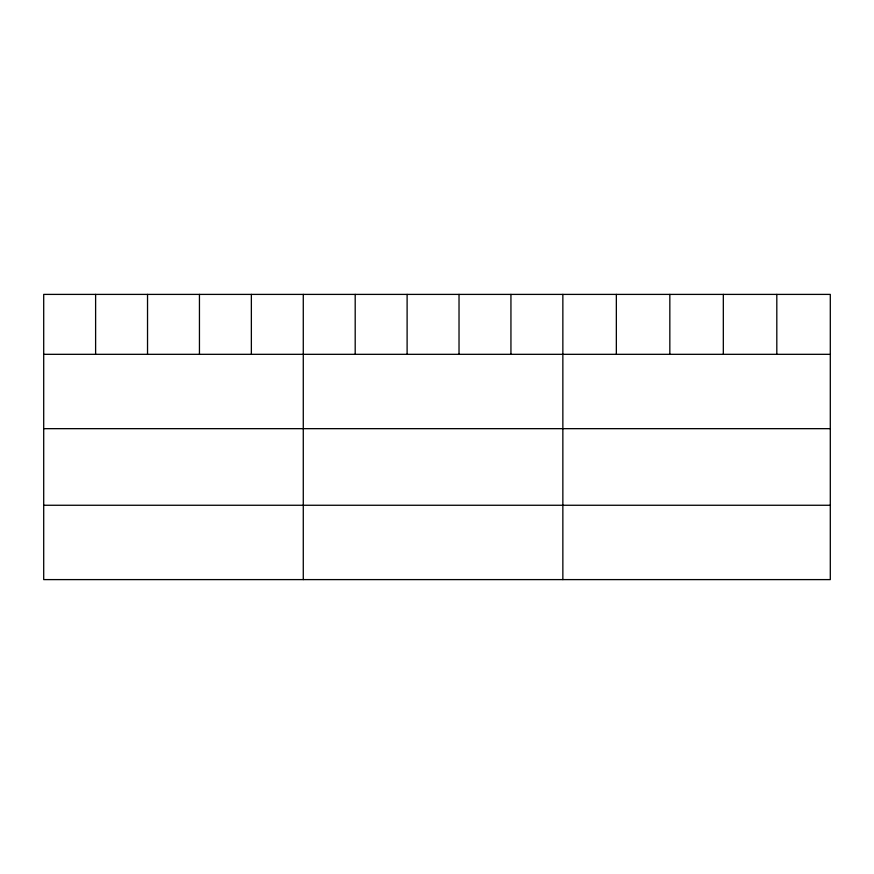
<?xml version="1.0" encoding="UTF-8"?>
<svg xmlns="http://www.w3.org/2000/svg" width="874" height="874" viewBox="0 0 874 874"><rect width="100%" height="100%" fill="white"/><g stroke="black" fill="none" stroke-linecap="round" stroke-linejoin="round"><path stroke-width="1.31" d="M830.3 354.32L830.3 579.604L43.7 579.604L43.7 294.396L830.3 294.396L830.3 354.32L43.7 354.32M43.7 428.664L830.3 428.664M43.7 505.259L830.3 505.259M776.811 294.396L776.811 354.32M723.322 294.396L723.322 354.32M669.834 294.396L669.834 354.32M616.345 294.396L616.345 354.32M562.856 294.396L562.856 579.604M510.94 294.396L510.94 354.32M459.025 294.396L459.025 354.32M407.109 294.396L407.109 354.32M355.194 294.396L355.194 354.32M303.278 294.396L303.278 579.604M251.362 294.396L251.362 354.32M199.447 294.396L199.447 354.32M147.531 294.396L147.531 354.32M95.616 294.396L95.616 354.32"/></g></svg>
